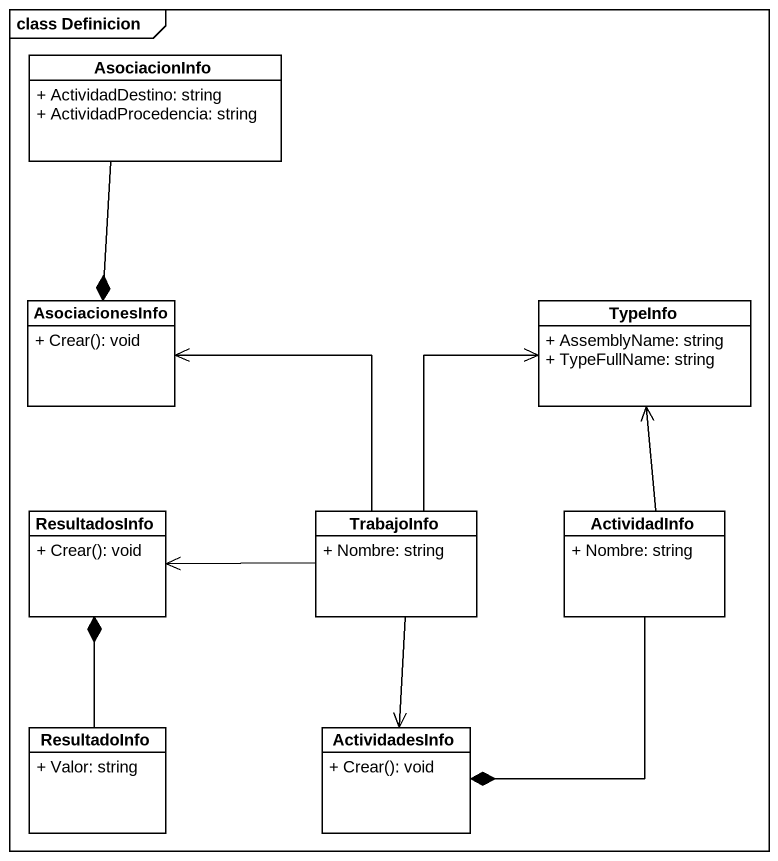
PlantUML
@startuml
mainframe class Definicion
hide circle
hide empty members
skinparam classAttributeIconSize 0
class AsociacionInfo {
  + ActividadDestino: string
  + ActividadProcedencia: string
}
class AsociacionesInfo {
  + Crear(): void
}
class TypeInfo {
  + AssemblyName: string
  + TypeFullName: string
}
class ResultadosInfo {
  + Crear(): void
}
class TrabajoInfo {
  + Nombre: string
}
class ActividadInfo {
  + Nombre: string
}
class ResultadoInfo {
  + Valor: string
}
class ActividadesInfo {
  + Crear(): void
}
AsociacionInfo --* AsociacionesInfo
TrabajoInfo -up-> AsociacionesInfo
TrabajoInfo -up-> TypeInfo
TrabajoInfo -left-> ResultadosInfo
TrabajoInfo --> ActividadesInfo
ActividadInfo -up-> TypeInfo
ActividadInfo --* ActividadesInfo
ResultadoInfo -up-* ResultadosInfo
@enduml
